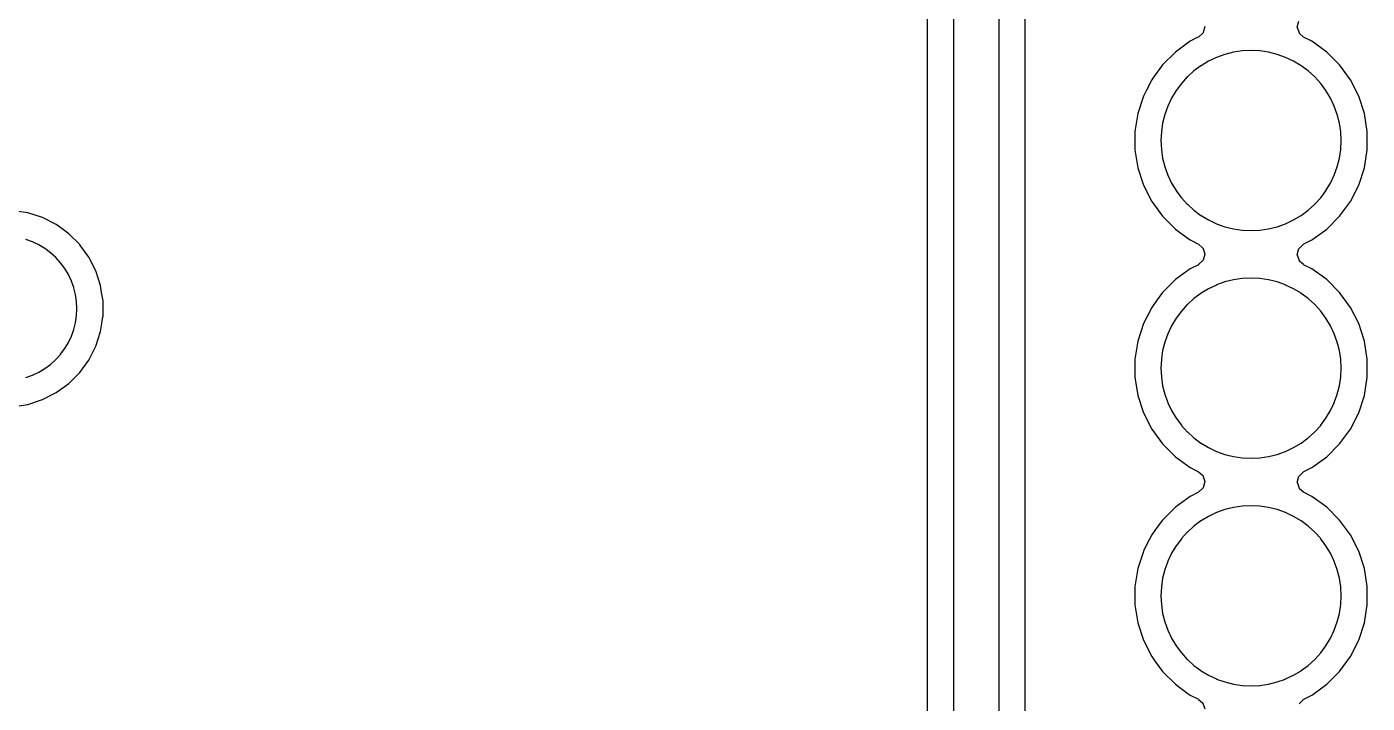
# Model space of a CAD drawing. Header units: metres. Extents: x 92.3 to 181.5, y -134.8 to -50.6.
# Drawn here: x 133.4 to 148.35, y -88.92 to -81.38 of the extents above; entities that cross this region are included whole.
import ezdxf

# ---------------------------------------------------------------- set-up
doc = ezdxf.new("R2010")
doc.units = ezdxf.units.M

msp = doc.modelspace()

# ---------------------------------------------------------------- linework, layer by layer
for points in [[(143.439, -78.608), (143.439, -94.136)], [(143.73, -78.68), (143.73, -94.309), (142.694, -95.345), (127.25, -95.345)], [(144.24, -94.415), (144.24, -78.786)], [(127.529, -96.146), (142.872, -96.146), (143.011, -96.108), (143.135, -96.037), (144.422, -94.75), (144.493, -94.626), (144.512, -94.556), (144.528, -94.496), (144.531, -94.487), (144.531, -78.959)], [(147.585, -88.929), (147.635, -88.881), (147.636, -88.881), (147.636, -88.881), (147.636, -88.881), (147.636, -88.881), (147.636, -88.88), (147.636, -88.88), (147.636, -88.88), (147.636, -88.88), (147.636, -88.88), (147.636, -88.88), (147.637, -88.88), (147.637, -88.88), (147.638, -88.879), (147.729, -88.833), (147.739, -88.826), (147.894, -88.713), (148.038, -88.569), (148.158, -88.404), (148.251, -88.222), (148.314, -88.028), (148.346, -87.827), (148.346, -87.623), (148.314, -87.422), (148.251, -87.228), (148.158, -87.046), (148.038, -86.881), (147.894, -86.737), (147.729, -86.617), (147.637, -86.57), (147.637, -86.57), (147.636, -86.57), (147.636, -86.57), (147.636, -86.57), (147.636, -86.57), (147.636, -86.57), (147.636, -86.569), (147.636, -86.569), (147.636, -86.569), (147.636, -86.569), (147.591, -86.53), (147.591, -86.53), (147.59, -86.53), (147.59, -86.53), (147.59, -86.53), (147.59, -86.53), (147.59, -86.53), (147.59, -86.53), (147.59, -86.53), (147.59, -86.529), (147.59, -86.529), (147.59, -86.529), (147.59, -86.529), (147.59, -86.529), (147.59, -86.529), (147.589, -86.529), (147.589, -86.529), (147.589, -86.529), (147.589, -86.529), (147.589, -86.528), (147.589, -86.528), (147.589, -86.528), (147.589, -86.528), (147.567, -86.462), (147.567, -86.462), (147.567, -86.462), (147.566, -86.462), (147.566, -86.461), (147.566, -86.461), (147.566, -86.461), (147.566, -86.461), (147.566, -86.461), (147.566, -86.461), (147.566, -86.461), (147.566, -86.461), (147.566, -86.46), (147.566, -86.46), (147.566, -86.46), (147.566, -86.46), (147.566, -86.46), (147.566, -86.46), (147.566, -86.46), (147.566, -86.46), (147.566, -86.459), (147.566, -86.459), (147.566, -86.459), (147.566, -86.459), (147.583, -86.391), (147.583, -86.391), (147.583, -86.391), (147.583, -86.391), (147.583, -86.391), (147.583, -86.391), (147.584, -86.391), (147.584, -86.39), (147.584, -86.39), (147.584, -86.39), (147.584, -86.39), (147.584, -86.39), (147.584, -86.39), (147.584, -86.39), (147.584, -86.39), (147.584, -86.39), (147.584, -86.39), (147.584, -86.389), (147.584, -86.389), (147.584, -86.389), (147.584, -86.389), (147.585, -86.389), (147.585, -86.389), (147.585, -86.389), (147.635, -86.341), (147.636, -86.341), (147.636, -86.341), (147.636, -86.341), (147.636, -86.341), (147.636, -86.34), (147.636, -86.34), (147.636, -86.34), (147.636, -86.34), (147.636, -86.34), (147.636, -86.34), (147.637, -86.34), (147.637, -86.34), (147.638, -86.339), (147.729, -86.293), (147.739, -86.286), (147.894, -86.173), (148.038, -86.029), (148.158, -85.864), (148.251, -85.682), (148.314, -85.488), (148.346, -85.287), (148.346, -85.083), (148.314, -84.882), (148.251, -84.688), (148.158, -84.506), (148.038, -84.341), (147.894, -84.197), (147.729, -84.077), (147.637, -84.03), (147.637, -84.03), (147.636, -84.03), (147.636, -84.03), (147.636, -84.03), (147.636, -84.03), (147.636, -84.03), (147.636, -84.029), (147.636, -84.029), (147.636, -84.029), (147.636, -84.029), (147.591, -83.99), (147.591, -83.99), (147.59, -83.99), (147.59, -83.99), (147.59, -83.99), (147.59, -83.99), (147.59, -83.99), (147.59, -83.99), (147.59, -83.99), (147.59, -83.989), (147.59, -83.989), (147.59, -83.989), (147.59, -83.989), (147.59, -83.989), (147.59, -83.989), (147.589, -83.989), (147.589, -83.989), (147.589, -83.989), (147.589, -83.989), (147.589, -83.988), (147.589, -83.988), (147.589, -83.988), (147.589, -83.988), (147.567, -83.922), (147.567, -83.922), (147.567, -83.922), (147.566, -83.922), (147.566, -83.921), (147.566, -83.921), (147.566, -83.921), (147.566, -83.921), (147.566, -83.921), (147.566, -83.921), (147.566, -83.921), (147.566, -83.921), (147.566, -83.92), (147.566, -83.92), (147.566, -83.92), (147.566, -83.92), (147.566, -83.92), (147.566, -83.92), (147.566, -83.92), (147.566, -83.92), (147.566, -83.919), (147.566, -83.919), (147.566, -83.919), (147.566, -83.919), (147.583, -83.851), (147.583, -83.851), (147.583, -83.851), (147.583, -83.851), (147.583, -83.851), (147.583, -83.851), (147.584, -83.851), (147.584, -83.85), (147.584, -83.85), (147.584, -83.85), (147.584, -83.85), (147.584, -83.85), (147.584, -83.85), (147.584, -83.85), (147.584, -83.85), (147.584, -83.85), (147.584, -83.85), (147.584, -83.849), (147.584, -83.849), (147.584, -83.849), (147.584, -83.849), (147.585, -83.849), (147.585, -83.849), (147.585, -83.849), (147.635, -83.801), (147.636, -83.801), (147.636, -83.801), (147.636, -83.801), (147.636, -83.801), (147.636, -83.8), (147.636, -83.8), (147.636, -83.8), (147.636, -83.8), (147.636, -83.8), (147.636, -83.8), (147.637, -83.8), (147.637, -83.8), (147.639, -83.799), (147.729, -83.753), (147.739, -83.746), (147.894, -83.633), (148.038, -83.489), (148.158, -83.324), (148.251, -83.142), (148.314, -82.948), (148.346, -82.747), (148.346, -82.543), (148.314, -82.342), (148.251, -82.148), (148.158, -81.966), (148.038, -81.801), (147.894, -81.657), (147.729, -81.537), (147.637, -81.49), (147.637, -81.49), (147.636, -81.49), (147.636, -81.49), (147.636, -81.49), (147.636, -81.49), (147.636, -81.49), (147.636, -81.489), (147.636, -81.489), (147.636, -81.489), (147.636, -81.489), (147.591, -81.45), (147.591, -81.45), (147.59, -81.45), (147.59, -81.45), (147.59, -81.45), (147.59, -81.45), (147.59, -81.45), (147.59, -81.45), (147.59, -81.45), (147.59, -81.449), (147.59, -81.449), (147.59, -81.449), (147.59, -81.449), (147.59, -81.449), (147.59, -81.449), (147.589, -81.449), (147.589, -81.449), (147.589, -81.449), (147.589, -81.449), (147.589, -81.448), (147.589, -81.448), (147.589, -81.448), (147.589, -81.448), (147.567, -81.382), (147.567, -81.382), (147.567, -81.382), (147.566, -81.382), (147.566, -81.381), (147.566, -81.381), (147.566, -81.381), (147.566, -81.381), (147.566, -81.381), (147.566, -81.381), (147.566, -81.381), (147.566, -81.381), (147.566, -81.38), (147.566, -81.38), (147.566, -81.38), (147.566, -81.38), (147.566, -81.38), (147.566, -81.38), (147.566, -81.38), (147.566, -81.38), (147.566, -81.379), (147.566, -81.379), (147.566, -81.379), (147.566, -81.379), (147.583, -81.311)], [(146.534, -81.371), (146.517, -81.439), (146.517, -81.439), (146.517, -81.439), (146.517, -81.439), (146.517, -81.439), (146.517, -81.439), (146.516, -81.439), (146.516, -81.44), (146.516, -81.44), (146.516, -81.44), (146.516, -81.44), (146.516, -81.44), (146.516, -81.44), (146.516, -81.44), (146.516, -81.44), (146.516, -81.44), (146.516, -81.44), (146.516, -81.441), (146.516, -81.441), (146.516, -81.441), (146.516, -81.441), (146.515, -81.441), (146.515, -81.441), (146.515, -81.441), (146.465, -81.489), (146.464, -81.489), (146.464, -81.489), (146.464, -81.489), (146.464, -81.489), (146.464, -81.489), (146.464, -81.49), (146.464, -81.49), (146.464, -81.49), (146.464, -81.49), (146.464, -81.49), (146.463, -81.49), (146.463, -81.49), (146.463, -81.49), (146.463, -81.49), (146.451, -81.496), (146.371, -81.537), (146.206, -81.657), (146.062, -81.801), (145.953, -81.95), (145.942, -81.966), (145.883, -82.082), (145.849, -82.148), (145.786, -82.342), (145.754, -82.543), (145.754, -82.747), (145.786, -82.948), (145.849, -83.142), (145.942, -83.324), (146.002, -83.407), (146.062, -83.489), (146.206, -83.633), (146.266, -83.677), (146.371, -83.753), (146.463, -83.8), (146.463, -83.8), (146.464, -83.8), (146.464, -83.8), (146.464, -83.8), (146.464, -83.8), (146.464, -83.8), (146.464, -83.801), (146.464, -83.801), (146.464, -83.801), (146.464, -83.801), (146.509, -83.84), (146.509, -83.84), (146.51, -83.84), (146.51, -83.84), (146.51, -83.84), (146.51, -83.84), (146.51, -83.84), (146.51, -83.84), (146.51, -83.84), (146.51, -83.841), (146.51, -83.841), (146.51, -83.841), (146.51, -83.841), (146.51, -83.841), (146.51, -83.841), (146.511, -83.841), (146.511, -83.841), (146.511, -83.841), (146.511, -83.841), (146.511, -83.842), (146.511, -83.842), (146.511, -83.842), (146.511, -83.842), (146.533, -83.908), (146.533, -83.908), (146.533, -83.908), (146.534, -83.908), (146.534, -83.909), (146.534, -83.909), (146.534, -83.909), (146.534, -83.909), (146.534, -83.909), (146.534, -83.909), (146.534, -83.909), (146.534, -83.909), (146.534, -83.91), (146.534, -83.91), (146.534, -83.91), (146.534, -83.91), (146.534, -83.91), (146.534, -83.91), (146.534, -83.91), (146.534, -83.91), (146.534, -83.911), (146.534, -83.911), (146.534, -83.911), (146.534, -83.911), (146.517, -83.979), (146.517, -83.979), (146.517, -83.979), (146.517, -83.979), (146.517, -83.979), (146.517, -83.979), (146.516, -83.979), (146.516, -83.98), (146.516, -83.98), (146.516, -83.98), (146.516, -83.98), (146.516, -83.98), (146.516, -83.98), (146.516, -83.98), (146.516, -83.98), (146.516, -83.98), (146.516, -83.98), (146.516, -83.981), (146.516, -83.981), (146.516, -83.981), (146.516, -83.981), (146.515, -83.981), (146.515, -83.981), (146.515, -83.981), (146.465, -84.029), (146.464, -84.029), (146.464, -84.029), (146.464, -84.029), (146.464, -84.029), (146.464, -84.029), (146.464, -84.03), (146.464, -84.03), (146.464, -84.03), (146.464, -84.03), (146.464, -84.03), (146.463, -84.03), (146.463, -84.03), (146.463, -84.03), (146.463, -84.03), (146.377, -84.074), (146.371, -84.077), (146.206, -84.197), (146.062, -84.341), (145.993, -84.436), (145.942, -84.506), (145.89, -84.609), (145.849, -84.688), (145.786, -84.882), (145.754, -85.083), (145.754, -85.287), (145.786, -85.488), (145.849, -85.682), (145.942, -85.864), (146.002, -85.947), (146.062, -86.029), (146.206, -86.173), (146.289, -86.234), (146.371, -86.293), (146.463, -86.34), (146.463, -86.34), (146.464, -86.34), (146.464, -86.34), (146.464, -86.34), (146.464, -86.34), (146.464, -86.34), (146.464, -86.341), (146.464, -86.341), (146.464, -86.341), (146.464, -86.341), (146.509, -86.38), (146.509, -86.38), (146.51, -86.38), (146.51, -86.38), (146.51, -86.38), (146.51, -86.38), (146.51, -86.38), (146.51, -86.38), (146.51, -86.38), (146.51, -86.381), (146.51, -86.381), (146.51, -86.381), (146.51, -86.381), (146.51, -86.381), (146.51, -86.381), (146.511, -86.381), (146.511, -86.381), (146.511, -86.381), (146.511, -86.381), (146.511, -86.382), (146.511, -86.382), (146.511, -86.382), (146.511, -86.382), (146.533, -86.448), (146.533, -86.448), (146.533, -86.448), (146.534, -86.448), (146.534, -86.449), (146.534, -86.449), (146.534, -86.449), (146.534, -86.449), (146.534, -86.449), (146.534, -86.449), (146.534, -86.449), (146.534, -86.449), (146.534, -86.45), (146.534, -86.45), (146.534, -86.45), (146.534, -86.45), (146.534, -86.45), (146.534, -86.45), (146.534, -86.45), (146.534, -86.45), (146.534, -86.451), (146.534, -86.451), (146.534, -86.451), (146.534, -86.451), (146.517, -86.519), (146.517, -86.519), (146.517, -86.519), (146.517, -86.519), (146.517, -86.519), (146.517, -86.519), (146.516, -86.519), (146.516, -86.52), (146.516, -86.52), (146.516, -86.52), (146.516, -86.52), (146.516, -86.52), (146.516, -86.52), (146.516, -86.52), (146.516, -86.52), (146.516, -86.52), (146.516, -86.52), (146.516, -86.521), (146.516, -86.521), (146.516, -86.521), (146.516, -86.521), (146.515, -86.521), (146.515, -86.521), (146.515, -86.521), (146.465, -86.569), (146.464, -86.569), (146.464, -86.569), (146.464, -86.569), (146.464, -86.569), (146.464, -86.569), (146.464, -86.57), (146.464, -86.57), (146.464, -86.57), (146.464, -86.57), (146.464, -86.57), (146.463, -86.57), (146.463, -86.57), (146.463, -86.57), (146.463, -86.57), (146.377, -86.614), (146.371, -86.617), (146.206, -86.737), (146.062, -86.881), (145.993, -86.975), (145.942, -87.046), (145.885, -87.157), (145.849, -87.228), (145.846, -87.24), (145.786, -87.422), (145.754, -87.623), (145.754, -87.827), (145.786, -88.028), (145.849, -88.222), (145.942, -88.404), (145.982, -88.459), (146.062, -88.569), (146.206, -88.713), (146.35, -88.818), (146.371, -88.833), (146.463, -88.88), (146.463, -88.88), (146.464, -88.88), (146.464, -88.88), (146.464, -88.88), (146.464, -88.88), (146.464, -88.88), (146.464, -88.881), (146.464, -88.881), (146.464, -88.881), (146.464, -88.881), (146.509, -88.92), (146.509, -88.92), (146.51, -88.92), (146.51, -88.92), (146.51, -88.92), (146.51, -88.92), (146.51, -88.92), (146.51, -88.92), (146.51, -88.92), (146.51, -88.921), (146.51, -88.921), (146.51, -88.921), (146.51, -88.921), (146.51, -88.921), (146.51, -88.921), (146.511, -88.921), (146.511, -88.921), (146.511, -88.921), (146.511, -88.921), (146.511, -88.922), (146.511, -88.922), (146.511, -88.922), (146.511, -88.922), (146.533, -88.988)], [(146.121, -83.029), (146.121, -83.029), (146.122, -83.03), (146.122, -83.03), (146.122, -83.03), (146.164, -83.119), (146.164, -83.119), (146.164, -83.119), (146.164, -83.119), (146.164, -83.119), (146.214, -83.203), (146.214, -83.203), (146.214, -83.203), (146.214, -83.203), (146.215, -83.204), (146.273, -83.282), (146.273, -83.282), (146.273, -83.283), (146.273, -83.283), (146.273, -83.283), (146.339, -83.355), (146.339, -83.356), (146.339, -83.356), (146.339, -83.356), (146.34, -83.356), (146.412, -83.422), (146.412, -83.422), (146.412, -83.422), (146.413, -83.422), (146.413, -83.422), (146.491, -83.48), (146.492, -83.481), (146.492, -83.481), (146.492, -83.481), (146.492, -83.481), (146.576, -83.531), (146.576, -83.531), (146.576, -83.531), (146.576, -83.531), (146.576, -83.531), (146.665, -83.573), (146.665, -83.573), (146.665, -83.573), (146.666, -83.574), (146.666, -83.574), (146.758, -83.607), (146.758, -83.607), (146.758, -83.607), (146.758, -83.607), (146.758, -83.607), (146.758, -83.607), (146.759, -83.607), (146.854, -83.631), (146.854, -83.631), (146.854, -83.631), (146.854, -83.631), (146.854, -83.631), (146.951, -83.645), (146.951, -83.645), (146.951, -83.645), (146.952, -83.645), (146.952, -83.645), (147.05, -83.65), (147.05, -83.65), (147.05, -83.65), (147.05, -83.65), (147.05, -83.65), (147.148, -83.645), (147.148, -83.645), (147.149, -83.645), (147.149, -83.645), (147.149, -83.645), (147.246, -83.631), (147.246, -83.631), (147.246, -83.631), (147.246, -83.631), (147.246, -83.631), (147.341, -83.607), (147.342, -83.607), (147.342, -83.607), (147.342, -83.607), (147.342, -83.607), (147.434, -83.574), (147.434, -83.574), (147.434, -83.574), (147.435, -83.573), (147.435, -83.573), (147.435, -83.573), (147.524, -83.531), (147.524, -83.531), (147.524, -83.531), (147.524, -83.531), (147.524, -83.531), (147.608, -83.481), (147.608, -83.481), (147.608, -83.481), (147.608, -83.481), (147.609, -83.48), (147.687, -83.422), (147.687, -83.422), (147.688, -83.422), (147.688, -83.422), (147.688, -83.422), (147.76, -83.356), (147.761, -83.356), (147.761, -83.356), (147.761, -83.356), (147.761, -83.355), (147.827, -83.283), (147.827, -83.283), (147.827, -83.283), (147.827, -83.282), (147.827, -83.282), (147.885, -83.204), (147.886, -83.203), (147.886, -83.203), (147.886, -83.203), (147.886, -83.203), (147.936, -83.119), (147.936, -83.119), (147.936, -83.119), (147.936, -83.119), (147.936, -83.119), (147.978, -83.03), (147.978, -83.03), (147.978, -83.03), (147.979, -83.029), (147.979, -83.029), (148.012, -82.937), (148.012, -82.937), (148.012, -82.937), (148.012, -82.937), (148.012, -82.937), (148.012, -82.937), (148.012, -82.936), (148.036, -82.841), (148.036, -82.841), (148.036, -82.841), (148.036, -82.841), (148.036, -82.841), (148.05, -82.744), (148.05, -82.744), (148.05, -82.744), (148.05, -82.743), (148.05, -82.743), (148.055, -82.645), (148.055, -82.645), (148.055, -82.645), (148.055, -82.645), (148.055, -82.645), (148.05, -82.547), (148.05, -82.547), (148.05, -82.546), (148.05, -82.546), (148.05, -82.546), (148.036, -82.449), (148.036, -82.449), (148.036, -82.449), (148.036, -82.449), (148.036, -82.449), (148.012, -82.354), (148.012, -82.353), (148.012, -82.353), (148.012, -82.353), (148.012, -82.353), (147.979, -82.261), (147.979, -82.261), (147.979, -82.261), (147.978, -82.26), (147.978, -82.26), (147.978, -82.26), (147.936, -82.171), (147.936, -82.171), (147.936, -82.171), (147.936, -82.171), (147.936, -82.171), (147.886, -82.087), (147.886, -82.087), (147.886, -82.087), (147.886, -82.087), (147.885, -82.086), (147.827, -82.008), (147.827, -82.008), (147.827, -82.007), (147.827, -82.007), (147.827, -82.007), (147.761, -81.935), (147.761, -81.934), (147.761, -81.934), (147.761, -81.934), (147.76, -81.934), (147.688, -81.868), (147.688, -81.868), (147.688, -81.868), (147.687, -81.868), (147.687, -81.868), (147.609, -81.81), (147.608, -81.809), (147.608, -81.809), (147.608, -81.809), (147.608, -81.809), (147.524, -81.759), (147.524, -81.759), (147.524, -81.759), (147.524, -81.759), (147.524, -81.759), (147.435, -81.717), (147.435, -81.717), (147.435, -81.717), (147.434, -81.716), (147.434, -81.716), (147.342, -81.683), (147.342, -81.683), (147.342, -81.683), (147.342, -81.683), (147.341, -81.683), (147.246, -81.659), (147.246, -81.659), (147.246, -81.659), (147.246, -81.659), (147.246, -81.659), (147.149, -81.645), (147.149, -81.645), (147.149, -81.645), (147.148, -81.645), (147.148, -81.645), (147.05, -81.64), (147.05, -81.64), (147.05, -81.64), (147.05, -81.64), (147.05, -81.64), (146.952, -81.645), (146.952, -81.645), (146.951, -81.645), (146.951, -81.645), (146.951, -81.645), (146.854, -81.659), (146.854, -81.659), (146.854, -81.659), (146.854, -81.659), (146.854, -81.659), (146.759, -81.683), (146.758, -81.683), (146.758, -81.683), (146.758, -81.683), (146.758, -81.683), (146.666, -81.716), (146.666, -81.716), (146.665, -81.717), (146.665, -81.717), (146.665, -81.717), (146.576, -81.759), (146.576, -81.759), (146.576, -81.759), (146.576, -81.759), (146.576, -81.759), (146.492, -81.809), (146.492, -81.809), (146.492, -81.809), (146.492, -81.809), (146.491, -81.81), (146.413, -81.868), (146.413, -81.868), (146.412, -81.868), (146.412, -81.868), (146.412, -81.868), (146.34, -81.934), (146.339, -81.934), (146.339, -81.934), (146.339, -81.934), (146.339, -81.935), (146.273, -82.007), (146.273, -82.007), (146.273, -82.007), (146.273, -82.008), (146.273, -82.008), (146.215, -82.086), (146.214, -82.087), (146.214, -82.087), (146.214, -82.087), (146.214, -82.087), (146.164, -82.171), (146.164, -82.171), (146.164, -82.171), (146.164, -82.171), (146.164, -82.171), (146.122, -82.26), (146.122, -82.26), (146.122, -82.26), (146.121, -82.261), (146.121, -82.261), (146.088, -82.353), (146.088, -82.353), (146.088, -82.353), (146.088, -82.353), (146.088, -82.354), (146.064, -82.449), (146.064, -82.449), (146.064, -82.449), (146.064, -82.449), (146.064, -82.449), (146.05, -82.546), (146.05, -82.546), (146.05, -82.546), (146.05, -82.547), (146.05, -82.547), (146.045, -82.645), (146.045, -82.645), (146.045, -82.645), (146.045, -82.645), (146.045, -82.645), (146.05, -82.743), (146.05, -82.743), (146.05, -82.744), (146.05, -82.744), (146.05, -82.744), (146.064, -82.841), (146.064, -82.841), (146.064, -82.841), (146.064, -82.841), (146.064, -82.841), (146.088, -82.936), (146.088, -82.937), (146.088, -82.937), (146.088, -82.937), (146.088, -82.937), (146.121, -83.029), (146.121, -83.029)], [(133.236, -85.616), (133.407, -85.589), (133.571, -85.535), (133.724, -85.457), (133.864, -85.356), (133.986, -85.234), (134.087, -85.094), (134.165, -84.941), (134.219, -84.777), (134.233, -84.685), (134.242, -84.628), (134.246, -84.606), (134.246, -84.434), (134.23, -84.339), (134.219, -84.263), (134.165, -84.099), (134.087, -83.946), (133.986, -83.807), (133.986, -83.806), (133.864, -83.684), (133.774, -83.619), (133.724, -83.583), (133.571, -83.505), (133.407, -83.451), (133.275, -83.431)], [(133.384, -85.29), (133.458, -85.264), (133.458, -85.264), (133.458, -85.264), (133.458, -85.264), (133.458, -85.264), (133.529, -85.23), (133.529, -85.23), (133.529, -85.23), (133.53, -85.23), (133.53, -85.23), (133.597, -85.189), (133.597, -85.189), (133.597, -85.189), (133.597, -85.189), (133.597, -85.189), (133.66, -85.142), (133.661, -85.142), (133.661, -85.142), (133.661, -85.142), (133.661, -85.142), (133.719, -85.089), (133.719, -85.089), (133.719, -85.089), (133.719, -85.089), (133.719, -85.089), (133.772, -85.031), (133.772, -85.031), (133.772, -85.031), (133.772, -85.031), (133.772, -85.03), (133.819, -84.967), (133.819, -84.967), (133.819, -84.967), (133.819, -84.967), (133.819, -84.967), (133.86, -84.9), (133.86, -84.9), (133.86, -84.899), (133.86, -84.899), (133.86, -84.899), (133.894, -84.828), (133.894, -84.828), (133.894, -84.828), (133.894, -84.828), (133.894, -84.828), (133.92, -84.754), (133.92, -84.754), (133.92, -84.754), (133.92, -84.754), (133.92, -84.753), (133.939, -84.677), (133.94, -84.677), (133.94, -84.677), (133.94, -84.677), (133.94, -84.677), (133.951, -84.599), (133.951, -84.599), (133.951, -84.599), (133.951, -84.599), (133.951, -84.599), (133.955, -84.52), (133.955, -84.52), (133.955, -84.52), (133.955, -84.52), (133.955, -84.52), (133.951, -84.441), (133.951, -84.441), (133.951, -84.441), (133.951, -84.441), (133.951, -84.441), (133.94, -84.363), (133.94, -84.363), (133.94, -84.363), (133.94, -84.363), (133.939, -84.363), (133.92, -84.287), (133.92, -84.287), (133.92, -84.286), (133.92, -84.286), (133.92, -84.286), (133.92, -84.286), (133.894, -84.212), (133.894, -84.212), (133.894, -84.212), (133.894, -84.212), (133.894, -84.212), (133.86, -84.141), (133.86, -84.141), (133.86, -84.141), (133.86, -84.14), (133.86, -84.14), (133.819, -84.073), (133.819, -84.073), (133.819, -84.073), (133.819, -84.073), (133.819, -84.073), (133.772, -84.01), (133.772, -84.009), (133.772, -84.009), (133.772, -84.009), (133.772, -84.009), (133.719, -83.951), (133.719, -83.951), (133.719, -83.951), (133.719, -83.951), (133.719, -83.951), (133.661, -83.898), (133.661, -83.898), (133.661, -83.898), (133.661, -83.898), (133.66, -83.898), (133.597, -83.851), (133.597, -83.851), (133.597, -83.851), (133.597, -83.851), (133.597, -83.851), (133.53, -83.81), (133.53, -83.81), (133.529, -83.81), (133.529, -83.81), (133.529, -83.81), (133.458, -83.776), (133.458, -83.776), (133.458, -83.776), (133.458, -83.776), (133.458, -83.776), (133.384, -83.75)], [(146.758, -86.147), (146.758, -86.147), (146.758, -86.147), (146.758, -86.147), (146.758, -86.147), (146.759, -86.147), (146.854, -86.171), (146.854, -86.171), (146.854, -86.171), (146.854, -86.171), (146.854, -86.171), (146.951, -86.185), (146.951, -86.185), (146.951, -86.185), (146.952, -86.185), (146.952, -86.185), (147.05, -86.19), (147.05, -86.19), (147.05, -86.19), (147.05, -86.19), (147.05, -86.19), (147.148, -86.185), (147.148, -86.185), (147.149, -86.185), (147.149, -86.185), (147.149, -86.185), (147.246, -86.171), (147.246, -86.171), (147.246, -86.171), (147.246, -86.171), (147.246, -86.171), (147.341, -86.147), (147.342, -86.147), (147.342, -86.147), (147.342, -86.147), (147.342, -86.147), (147.434, -86.114), (147.434, -86.114), (147.434, -86.114), (147.435, -86.113), (147.435, -86.113), (147.435, -86.113), (147.524, -86.071), (147.524, -86.071), (147.524, -86.071), (147.524, -86.071), (147.524, -86.071), (147.608, -86.021), (147.608, -86.021), (147.608, -86.021), (147.608, -86.021), (147.609, -86.02), (147.687, -85.962), (147.687, -85.962), (147.688, -85.962), (147.688, -85.962), (147.688, -85.962), (147.76, -85.896), (147.761, -85.896), (147.761, -85.896), (147.761, -85.896), (147.761, -85.895), (147.827, -85.823), (147.827, -85.823), (147.827, -85.823), (147.827, -85.822), (147.827, -85.822), (147.885, -85.744), (147.886, -85.743), (147.886, -85.743), (147.886, -85.743), (147.886, -85.743), (147.936, -85.659), (147.936, -85.659), (147.936, -85.659), (147.936, -85.659), (147.936, -85.659), (147.978, -85.57), (147.978, -85.57), (147.978, -85.57), (147.979, -85.569), (147.979, -85.569), (148.012, -85.477), (148.012, -85.477), (148.012, -85.477), (148.012, -85.477), (148.012, -85.477), (148.012, -85.477), (148.012, -85.476), (148.036, -85.381), (148.036, -85.381), (148.036, -85.381), (148.036, -85.381), (148.036, -85.381), (148.05, -85.284), (148.05, -85.284), (148.05, -85.284), (148.05, -85.283), (148.05, -85.283), (148.055, -85.185), (148.055, -85.185), (148.055, -85.185), (148.055, -85.185), (148.055, -85.185), (148.05, -85.087), (148.05, -85.087), (148.05, -85.086), (148.05, -85.086), (148.05, -85.086), (148.036, -84.989), (148.036, -84.989), (148.036, -84.989), (148.036, -84.989), (148.036, -84.989), (148.012, -84.894), (148.012, -84.893), (148.012, -84.893), (148.012, -84.893), (148.012, -84.893), (147.979, -84.801), (147.979, -84.801), (147.978, -84.8), (147.978, -84.8), (147.978, -84.8), (147.936, -84.711), (147.936, -84.711), (147.936, -84.711), (147.936, -84.711), (147.936, -84.711), (147.886, -84.627), (147.886, -84.627), (147.886, -84.627), (147.886, -84.627), (147.885, -84.626), (147.827, -84.548), (147.827, -84.548), (147.827, -84.547), (147.827, -84.547), (147.827, -84.547), (147.761, -84.475), (147.761, -84.474), (147.761, -84.474), (147.761, -84.474), (147.76, -84.474), (147.688, -84.408), (147.688, -84.408), (147.688, -84.408), (147.687, -84.408), (147.687, -84.408), (147.609, -84.35), (147.608, -84.349), (147.608, -84.349), (147.608, -84.349), (147.608, -84.349), (147.524, -84.299), (147.524, -84.299), (147.524, -84.299), (147.524, -84.299), (147.524, -84.299), (147.435, -84.257), (147.435, -84.257), (147.435, -84.257), (147.434, -84.256), (147.434, -84.256), (147.342, -84.223), (147.342, -84.223), (147.342, -84.223), (147.342, -84.223), (147.341, -84.223), (147.246, -84.199), (147.246, -84.199), (147.246, -84.199), (147.246, -84.199), (147.246, -84.199), (147.149, -84.185), (147.149, -84.185), (147.149, -84.185), (147.148, -84.185), (147.148, -84.185), (147.05, -84.18), (147.05, -84.18), (147.05, -84.18), (147.05, -84.18), (147.05, -84.18), (146.952, -84.185), (146.952, -84.185), (146.951, -84.185), (146.951, -84.185), (146.951, -84.185), (146.854, -84.199), (146.854, -84.199), (146.854, -84.199), (146.854, -84.199), (146.854, -84.199), (146.759, -84.223), (146.758, -84.223), (146.758, -84.223), (146.758, -84.223), (146.758, -84.223), (146.666, -84.256), (146.666, -84.256), (146.665, -84.257), (146.665, -84.257), (146.665, -84.257), (146.576, -84.299), (146.576, -84.299), (146.576, -84.299), (146.576, -84.299), (146.576, -84.299), (146.492, -84.349), (146.492, -84.349), (146.492, -84.349), (146.492, -84.349), (146.491, -84.35), (146.413, -84.408), (146.413, -84.408), (146.412, -84.408), (146.412, -84.408), (146.412, -84.408), (146.34, -84.474), (146.339, -84.474), (146.339, -84.474), (146.339, -84.474), (146.339, -84.475), (146.273, -84.547), (146.273, -84.547), (146.273, -84.547), (146.273, -84.548), (146.273, -84.548), (146.215, -84.626), (146.214, -84.627), (146.214, -84.627), (146.214, -84.627), (146.214, -84.627), (146.164, -84.711), (146.164, -84.711), (146.164, -84.711), (146.164, -84.711), (146.164, -84.711), (146.122, -84.8), (146.122, -84.8), (146.122, -84.8), (146.121, -84.801), (146.121, -84.801), (146.088, -84.893), (146.088, -84.893), (146.088, -84.893), (146.088, -84.893), (146.088, -84.894), (146.064, -84.989), (146.064, -84.989), (146.064, -84.989), (146.064, -84.989), (146.064, -84.989), (146.05, -85.086), (146.05, -85.086), (146.05, -85.086), (146.05, -85.087), (146.05, -85.087), (146.045, -85.185), (146.045, -85.185), (146.045, -85.185), (146.045, -85.185), (146.045, -85.185), (146.05, -85.283), (146.05, -85.283), (146.05, -85.284), (146.05, -85.284), (146.05, -85.284), (146.064, -85.381), (146.064, -85.381), (146.064, -85.381), (146.064, -85.381), (146.064, -85.381), (146.088, -85.476), (146.088, -85.477), (146.088, -85.477), (146.088, -85.477), (146.088, -85.477), (146.121, -85.569), (146.121, -85.569), (146.122, -85.57), (146.122, -85.57), (146.122, -85.57), (146.164, -85.659), (146.164, -85.659), (146.164, -85.659), (146.164, -85.659), (146.164, -85.659), (146.214, -85.743), (146.214, -85.743), (146.214, -85.743), (146.214, -85.743), (146.215, -85.744), (146.273, -85.822), (146.273, -85.822), (146.273, -85.823), (146.273, -85.823), (146.273, -85.823), (146.339, -85.895), (146.339, -85.896), (146.339, -85.896), (146.339, -85.896), (146.34, -85.896), (146.412, -85.962), (146.412, -85.962), (146.412, -85.962), (146.413, -85.962), (146.413, -85.962), (146.491, -86.02), (146.492, -86.021), (146.492, -86.021), (146.492, -86.021), (146.492, -86.021), (146.576, -86.071), (146.576, -86.071), (146.576, -86.071), (146.576, -86.071), (146.576, -86.071), (146.665, -86.113), (146.665, -86.113), (146.665, -86.113), (146.666, -86.114), (146.666, -86.114), (146.758, -86.147), (146.758, -86.147)], [(146.121, -88.109), (146.121, -88.109), (146.122, -88.11), (146.122, -88.11), (146.122, -88.11), (146.164, -88.199), (146.164, -88.199), (146.164, -88.199), (146.164, -88.199), (146.164, -88.199), (146.214, -88.283), (146.214, -88.283), (146.214, -88.283), (146.214, -88.283), (146.215, -88.284), (146.273, -88.362), (146.273, -88.362), (146.273, -88.363), (146.273, -88.363), (146.273, -88.363), (146.339, -88.435), (146.339, -88.436), (146.339, -88.436), (146.339, -88.436), (146.34, -88.436), (146.412, -88.502), (146.412, -88.502), (146.412, -88.502), (146.413, -88.502), (146.413, -88.502), (146.491, -88.56), (146.492, -88.561), (146.492, -88.561), (146.492, -88.561), (146.492, -88.561), (146.576, -88.611), (146.576, -88.611), (146.576, -88.611), (146.576, -88.611), (146.576, -88.611), (146.665, -88.653), (146.665, -88.653), (146.665, -88.653), (146.666, -88.654), (146.666, -88.654), (146.758, -88.687), (146.758, -88.687), (146.758, -88.687), (146.758, -88.687), (146.758, -88.687), (146.758, -88.687), (146.759, -88.687), (146.854, -88.711), (146.854, -88.711), (146.854, -88.711), (146.854, -88.711), (146.854, -88.711), (146.951, -88.725), (146.951, -88.725), (146.951, -88.725), (146.952, -88.725), (146.952, -88.725), (147.05, -88.73), (147.05, -88.73), (147.05, -88.73), (147.05, -88.73), (147.05, -88.73), (147.148, -88.725), (147.148, -88.725), (147.149, -88.725), (147.149, -88.725), (147.149, -88.725), (147.246, -88.711), (147.246, -88.711), (147.246, -88.711), (147.246, -88.711), (147.246, -88.711), (147.341, -88.687), (147.342, -88.687), (147.342, -88.687), (147.342, -88.687), (147.342, -88.687), (147.434, -88.654), (147.434, -88.654), (147.434, -88.654), (147.435, -88.653), (147.435, -88.653), (147.435, -88.653), (147.524, -88.611), (147.524, -88.611), (147.524, -88.611), (147.524, -88.611), (147.524, -88.611), (147.608, -88.561), (147.608, -88.561), (147.608, -88.561), (147.608, -88.561), (147.609, -88.56), (147.687, -88.502), (147.687, -88.502), (147.688, -88.502), (147.688, -88.502), (147.688, -88.502), (147.76, -88.436), (147.761, -88.436), (147.761, -88.436), (147.761, -88.436), (147.761, -88.435), (147.827, -88.363), (147.827, -88.363), (147.827, -88.363), (147.827, -88.362), (147.827, -88.362), (147.885, -88.284), (147.886, -88.283), (147.886, -88.283), (147.886, -88.283), (147.886, -88.283), (147.936, -88.199), (147.936, -88.199), (147.936, -88.199), (147.936, -88.199), (147.936, -88.199), (147.978, -88.11), (147.978, -88.11), (147.978, -88.11), (147.979, -88.109), (147.979, -88.109), (148.012, -88.017), (148.012, -88.017), (148.012, -88.017), (148.012, -88.017), (148.012, -88.017), (148.012, -88.017), (148.012, -88.016), (148.036, -87.921), (148.036, -87.921), (148.036, -87.921), (148.036, -87.921), (148.036, -87.921), (148.05, -87.824), (148.05, -87.824), (148.05, -87.824), (148.05, -87.823), (148.05, -87.823), (148.055, -87.725), (148.055, -87.725), (148.055, -87.725), (148.055, -87.725), (148.055, -87.725), (148.05, -87.627), (148.05, -87.627), (148.05, -87.626), (148.05, -87.626), (148.05, -87.626), (148.036, -87.529), (148.036, -87.529), (148.036, -87.529), (148.036, -87.529), (148.036, -87.529), (148.012, -87.434), (148.012, -87.433), (148.012, -87.433), (148.012, -87.433), (148.012, -87.433), (147.979, -87.341), (147.979, -87.341), (147.978, -87.34), (147.978, -87.34), (147.978, -87.34), (147.936, -87.251), (147.936, -87.251), (147.936, -87.251), (147.936, -87.251), (147.936, -87.251), (147.886, -87.167), (147.886, -87.167), (147.886, -87.167), (147.886, -87.167), (147.885, -87.166), (147.827, -87.088), (147.827, -87.088), (147.827, -87.087), (147.827, -87.087), (147.827, -87.087), (147.761, -87.015), (147.761, -87.014), (147.761, -87.014), (147.761, -87.014), (147.76, -87.014), (147.688, -86.948), (147.688, -86.948), (147.688, -86.948), (147.687, -86.948), (147.687, -86.948), (147.609, -86.89), (147.608, -86.889), (147.608, -86.889), (147.608, -86.889), (147.608, -86.889), (147.524, -86.839), (147.524, -86.839), (147.524, -86.839), (147.524, -86.839), (147.524, -86.839), (147.435, -86.797), (147.435, -86.797), (147.435, -86.797), (147.434, -86.796), (147.434, -86.796), (147.342, -86.763), (147.342, -86.763), (147.342, -86.763), (147.342, -86.763), (147.341, -86.763), (147.246, -86.739), (147.246, -86.739), (147.246, -86.739), (147.246, -86.739), (147.246, -86.739), (147.149, -86.725), (147.149, -86.725), (147.149, -86.725), (147.148, -86.725), (147.148, -86.725), (147.05, -86.72), (147.05, -86.72), (147.05, -86.72), (147.05, -86.72), (147.05, -86.72), (146.952, -86.725), (146.952, -86.725), (146.951, -86.725), (146.951, -86.725), (146.951, -86.725), (146.854, -86.739), (146.854, -86.739), (146.854, -86.739), (146.854, -86.739), (146.854, -86.739), (146.759, -86.763), (146.758, -86.763), (146.758, -86.763), (146.758, -86.763), (146.758, -86.763), (146.666, -86.796), (146.666, -86.796), (146.665, -86.797), (146.665, -86.797), (146.665, -86.797), (146.576, -86.839), (146.576, -86.839), (146.576, -86.839), (146.576, -86.839), (146.576, -86.839), (146.492, -86.889), (146.492, -86.889), (146.492, -86.889), (146.492, -86.889), (146.491, -86.89), (146.413, -86.948), (146.413, -86.948), (146.412, -86.948), (146.412, -86.948), (146.412, -86.948), (146.34, -87.014), (146.339, -87.014), (146.339, -87.014), (146.339, -87.014), (146.339, -87.015), (146.273, -87.087), (146.273, -87.087), (146.273, -87.087), (146.273, -87.088), (146.273, -87.088), (146.215, -87.166), (146.214, -87.167), (146.214, -87.167), (146.214, -87.167), (146.214, -87.167), (146.164, -87.251), (146.164, -87.251), (146.164, -87.251), (146.164, -87.251), (146.164, -87.251), (146.122, -87.34), (146.122, -87.34), (146.122, -87.34), (146.121, -87.341), (146.121, -87.341), (146.088, -87.433), (146.088, -87.433), (146.088, -87.433), (146.088, -87.433), (146.088, -87.434), (146.064, -87.529), (146.064, -87.529), (146.064, -87.529), (146.064, -87.529), (146.064, -87.529), (146.05, -87.626), (146.05, -87.626), (146.05, -87.626), (146.05, -87.627), (146.05, -87.627), (146.045, -87.725), (146.045, -87.725), (146.045, -87.725), (146.045, -87.725), (146.045, -87.725), (146.05, -87.823), (146.05, -87.823), (146.05, -87.824), (146.05, -87.824), (146.05, -87.824), (146.064, -87.921), (146.064, -87.921), (146.064, -87.921), (146.064, -87.921), (146.064, -87.921), (146.088, -88.016), (146.088, -88.017), (146.088, -88.017), (146.088, -88.017), (146.088, -88.017), (146.121, -88.109), (146.121, -88.109)]]:
    msp.add_lwpolyline(points)

doc.saveas('drawing.dxf')
